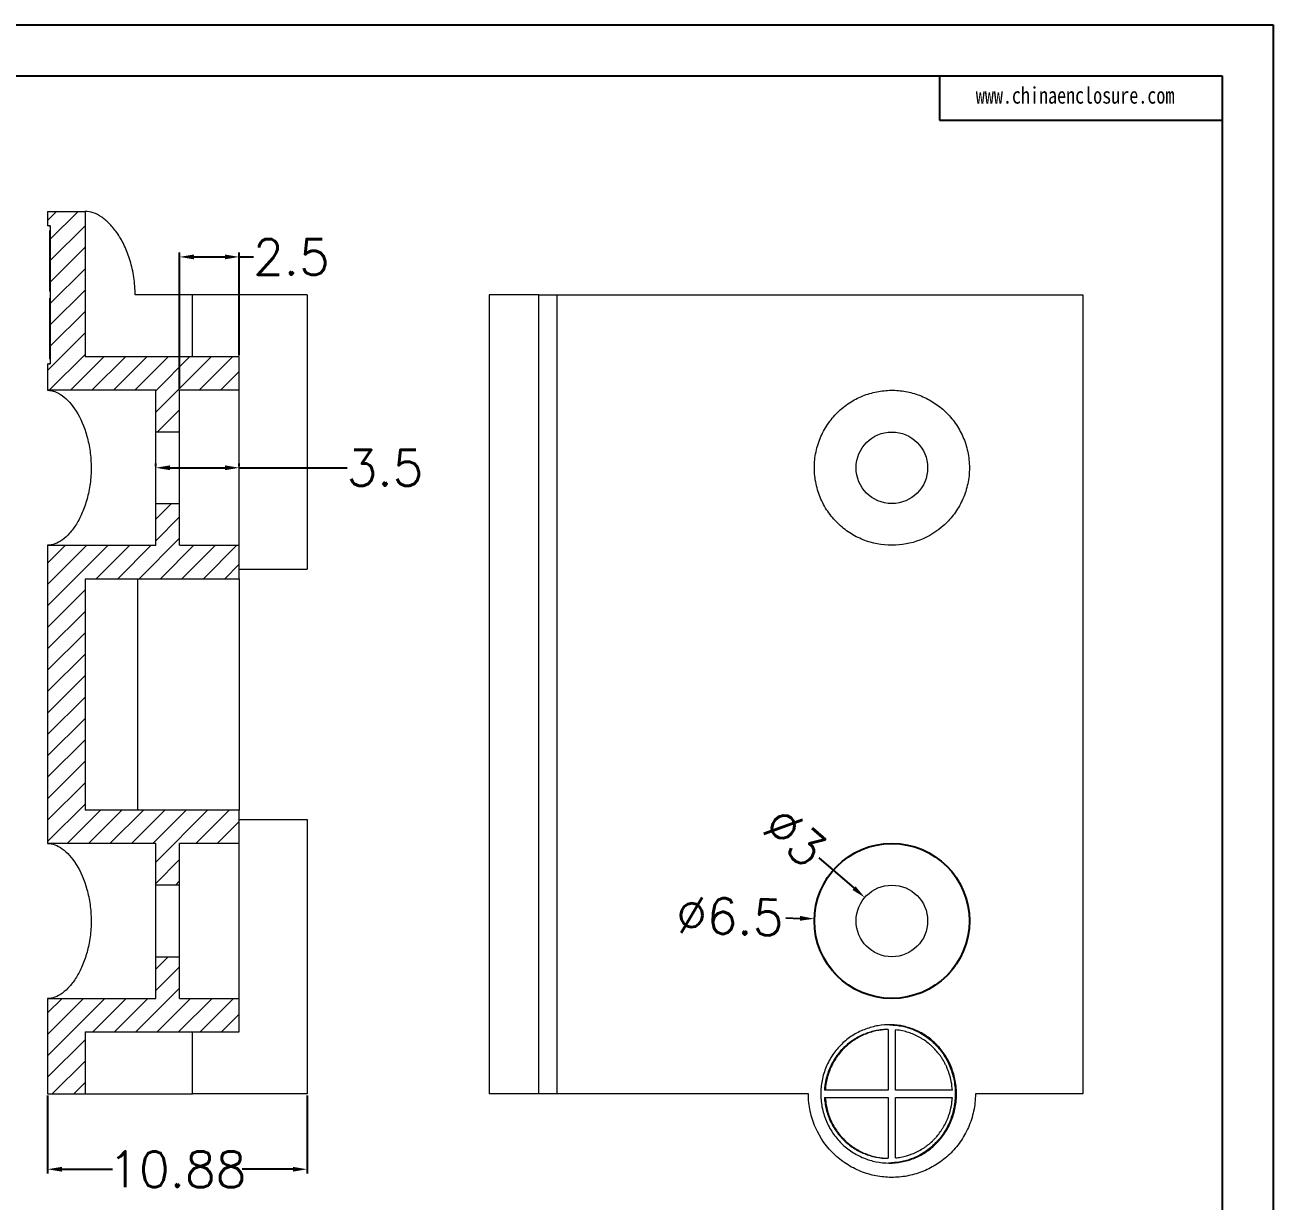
# Model space of a CAD drawing. Header units: inches. Extents: x 3010 to 3809, y 1126 to 1333.
# Drawn here: x 3757.1 to 3809.4, y 1166 to 1215.3 of the extents above; entities that cross this region are included whole.
import ezdxf

# ---------------------------------------------------------------- set-up
doc = ezdxf.new("R2010")
doc.units = ezdxf.units.IN
doc.header["$LTSCALE"] = 15
doc.layers.add('文字', color=81, linetype='Continuous')
doc.styles.get("Standard").update_dxf_attribs({"font": 'txt', "bigfont": 'gbcbig.shx'})
doc.styles.add('宋体', font='', dxfattribs={"width": 0.8, "height": 3.5})
doc.styles.get('宋体').set_extended_font_data('SimSun')
doc.dimstyles.new('2', dxfattribs={"dimtxt": 1.5, "dimasz": 0.6, "dimexe": 0.18, "dimexo": 0.0625, "dimgap": 0.09, "dimtad": 0, "dimdsep": 46, "dimtxsty": 'Standard', "dimcen": 0, "dimclrd": 3, "dimclre": 3, "dimadec": 0, "dimazin": 2, "dimtfac": 1, "dimtofl": 0, "dimtmove": 0, "dimatfit": 3, "dimfxl": 1, "dimtolj": 1, "dimtzin": 0, "dimarcsym": 0})
pattern_1 = [(45, (-249.94067, 34.183), (-0.44901281, 0.44901281), [])]

# ---------------------------------------------------------------- blocks, each defined once
blk = doc.blocks.new('*D288')
at = {"color": 3, "lineweight": -2}
for p, q in [((3758.022, 1170.395), (3758.022, 1167.119)), ((3768.904, 1170.395), (3768.904, 1167.119)), ((3758.622, 1167.299), (3760.748, 1167.299)), ((3768.304, 1167.299), (3766.178, 1167.299))]:
    blk.add_line(p, q, dxfattribs=at)
at = {"color": 3}
for points in [[(3758.622, 1167.399), (3758.622, 1167.199), (3758.022, 1167.299)], [(3768.304, 1167.399), (3768.304, 1167.199), (3768.904, 1167.299)]]:
    blk.add_solid(points, dxfattribs=at)
at = {"layer": 'Defpoints', "color": 0}
for p in [(3758.022, 1170.458), (3768.904, 1170.458), (3768.904, 1167.299)]:
    blk.add_point(p, dxfattribs=at)
at = {"color": 0, "insert": (3763.463, 1167.299), "char_height": 1.5, "attachment_point": 5}
blk.add_mtext('\\A1;10.88', dxfattribs=at)
blk = doc.blocks.new('*D292')
at = {"color": 3, "lineweight": -2}
blk.add_line((3790.357, 1180.359), (3791.828, 1179.083), dxfattribs=at)
at = {"color": 3}
blk.add_solid([(3791.893, 1179.159), (3791.762, 1179.008), (3792.281, 1178.69)], dxfattribs=at)
at = {"layer": 'Defpoints', "color": 0}
for p in [(3792.281, 1178.69), (3794.548, 1176.725)]:
    blk.add_point(p, dxfattribs=at)
at = {"color": 0, "insert": (3789.345, 1181.237), "char_height": 1.5, "attachment_point": 5, "rotation": 319.0678}
blk.add_mtext('\\A1;∅3', dxfattribs=at)
blk = doc.blocks.new('*D293')
at = {"color": 3, "lineweight": -2}
blk.add_line((3788.966, 1177.836), (3789.566, 1177.818), dxfattribs=at)
at = {"color": 3}
blk.add_solid([(3789.569, 1177.918), (3789.563, 1177.719), (3790.166, 1177.801)], dxfattribs=at)
at = {"layer": 'Defpoints', "color": 0}
for p in [(3790.166, 1177.801), (3796.663, 1177.614)]:
    blk.add_point(p, dxfattribs=at)
at = {"color": 0, "insert": (3786.627, 1177.903), "char_height": 1.5, "attachment_point": 5, "rotation": 358.3489}
blk.add_mtext('\\A1;∅6.5', dxfattribs=at)
blk = doc.blocks.new('*D295')
at = {"color": 3, "lineweight": -2}
for p, q in [((3763.554, 1200.02), (3763.554, 1205.728)), ((3764.154, 1205.548), (3765.454, 1205.548)), ((3766.054, 1201.42), (3766.054, 1205.728)), ((3766.054, 1205.548), (3766.654, 1205.548))]:
    blk.add_line(p, q, dxfattribs=at)
at = {"color": 3}
for points in [[(3764.154, 1205.648), (3764.154, 1205.448), (3763.554, 1205.548)], [(3765.454, 1205.648), (3765.454, 1205.448), (3766.054, 1205.548)]]:
    blk.add_solid(points, dxfattribs=at)
at = {"layer": 'Defpoints', "color": 0}
for p in [(3766.054, 1205.548), (3766.054, 1201.358), (3763.554, 1199.958)]:
    blk.add_point(p, dxfattribs=at)
at = {"color": 0, "insert": (3768.244, 1205.548), "char_height": 1.5, "attachment_point": 5}
blk.add_mtext('\\A1;2.5', dxfattribs=at)
blk = doc.blocks.new('*D296')
at = {"color": 3, "lineweight": -2}
for p, q in [((3762.554, 1196.77), (3762.554, 1196.888)), ((3763.154, 1196.708), (3765.454, 1196.708)), ((3766.054, 1196.77), (3766.054, 1196.888)), ((3766.054, 1196.708), (3770.576, 1196.708))]:
    blk.add_line(p, q, dxfattribs=at)
at = {"color": 3}
for points in [[(3763.154, 1196.808), (3763.154, 1196.608), (3762.554, 1196.708)], [(3765.454, 1196.808), (3765.454, 1196.608), (3766.054, 1196.708)]]:
    blk.add_solid(points, dxfattribs=at)
at = {"layer": 'Defpoints', "color": 0}
for p in [(3762.554, 1196.708), (3766.054, 1196.708), (3766.054, 1196.708)]:
    blk.add_point(p, dxfattribs=at)
at = {"color": 0, "insert": (3772.166, 1196.708), "char_height": 1.5, "attachment_point": 5}
blk.add_mtext('\\A1;3.5', dxfattribs=at)

msp = doc.modelspace()

# ---------------------------------------------------------------- hatches: boundary and pattern name
at = {"linetype": 'Continuous', "lineweight": 0}
h = msp.add_hatch(dxfattribs=at)
h.set_pattern_fill('ANSI31', color=4, scale=0.2, style=0)
h.set_pattern_definition(pattern_1)
edge = h.paths.add_edge_path(flags=0)
edge.add_line((3763.554, 1199.958), (3766.054, 1199.958))
edge.add_line((3766.054, 1199.958), (3766.054, 1201.358))
edge.add_line((3766.054, 1201.358), (3759.591, 1201.358))
edge.add_line((3759.591, 1201.358), (3759.591, 1207.458))
edge.add_line((3759.591, 1207.458), (3758.022, 1207.458))
edge.add_line((3758.022, 1207.458), (3758.022, 1206.856))
edge.add_spline(control_points=[(3758.022, 1206.856), (3758.032, 1206.856), (3758.042, 1206.855), (3758.052, 1206.855), (3758.063, 1206.855), (3758.073, 1206.855), (3758.083, 1206.855), (3758.1, 1206.854), (3758.117, 1206.854), (3758.133, 1206.854)], knot_values=[0, 0, 0, 0, 0.000031, 0.000031, 0.000031, 0.000062, 0.000062, 0.000062, 0.000112, 0.000112, 0.000112, 0.000112], weights=[1, 1, 1, 1, 1, 1, 1, 1, 1, 1], degree=3, periodic=0)
edge.add_line((3758.133, 1206.854), (3758.133, 1201.062))
edge.add_spline(control_points=[(3758.133, 1201.062), (3758.123, 1201.061), (3758.113, 1201.061), (3758.102, 1201.061), (3758.092, 1201.061), (3758.082, 1201.061), (3758.072, 1201.06), (3758.055, 1201.06), (3758.038, 1201.06), (3758.022, 1201.06)], knot_values=[0, 0, 0, 0, 0.000031, 0.000031, 0.000031, 0.000062, 0.000062, 0.000062, 0.000112, 0.000112, 0.000112, 0.000112], weights=[1, 1, 1, 1, 1, 1, 1, 1, 1, 1], degree=3, periodic=0)
edge.add_line((3758.022, 1201.06), (3758.022, 1199.958))
edge.add_line((3758.022, 1199.958), (3762.554, 1199.958))
edge.add_line((3762.554, 1199.958), (3762.554, 1198.208))
edge.add_line((3762.554, 1198.208), (3763.554, 1198.208))
edge.add_line((3763.554, 1198.208), (3763.554, 1199.958))
h = msp.add_hatch(dxfattribs=at)
h.set_pattern_fill('ANSI31', color=4, scale=0.2, style=0)
h.set_pattern_definition(pattern_1)
h.paths.add_polyline_path([(3766.054, 1193.458), (3763.554, 1193.458), (3763.554, 1195.208), (3762.554, 1195.208), (3762.554, 1193.458), (3758.022, 1193.458), (3758.022, 1180.958), (3762.554, 1180.958), (3762.554, 1179.208), (3763.554, 1179.208), (3763.554, 1180.958), (3766.054, 1180.958), (3766.054, 1182.358), (3759.591, 1182.358), (3759.591, 1192.058), (3766.054, 1192.058)], flags=0)
h = msp.add_hatch(dxfattribs=at)
h.set_pattern_fill('ANSI31', color=4, scale=0.2, style=0)
h.set_pattern_definition(pattern_1)
h.paths.add_polyline_path([(3759.591, 1170.458), (3759.591, 1173.058), (3766.054, 1173.058), (3766.054, 1174.458), (3763.554, 1174.458), (3763.554, 1176.208), (3762.554, 1176.208), (3762.554, 1174.458), (3758.022, 1174.458), (3758.022, 1170.458)], flags=0)

# ---------------------------------------------------------------- linework, layer by layer
for p, q in [((3682.648, 1215.273), (3809.392, 1215.273)), ((3809.392, 1215.273), (3809.392, 1125.657)), ((3685.928, 1213.14), (3807.259, 1213.14)), ((3795.404, 1213.14), (3795.404, 1211.288)), ((3807.259, 1213.14), (3807.259, 1127.79)), ((3795.404, 1211.288), (3807.259, 1211.288))]:
    msp.add_line(p, q)
at = {"color": 7, "linetype": 'Continuous', "lineweight": 15}
for p, q in [((3758.022, 1207.458), (3759.591, 1207.458)), ((3758.022, 1207.458), (3758.022, 1206.856)), ((3759.591, 1207.458), (3759.591, 1201.358)), ((3758.133, 1206.828), (3758.022, 1206.856)), ((3758.096, 1206.644), (3758.096, 1204.108)), ((3758.133, 1206.854), (3758.133, 1201.062)), ((3758.133, 1204.108), (3758.096, 1204.108)), ((3764.093, 1203.958), (3761.69, 1203.958)), ((3764.093, 1201.358), (3764.093, 1203.958)), ((3768.904, 1203.958), (3764.093, 1203.958)), ((3768.904, 1203.958), (3768.904, 1192.458)), ((3778.617, 1203.958), (3776.526, 1203.958)), ((3776.526, 1203.958), (3776.526, 1170.458)), ((3778.617, 1170.458), (3778.617, 1203.958)), ((3778.617, 1203.958), (3779.37, 1203.958)), ((3779.37, 1203.958), (3779.37, 1170.458)), ((3779.37, 1203.958), (3801.414, 1203.958)), ((3801.414, 1203.958), (3801.414, 1170.458)), ((3758.096, 1203.808), (3758.096, 1201.271)), ((3758.133, 1203.808), (3758.096, 1203.808)), ((3758.096, 1201.271), (3758.133, 1201.272)), ((3766.054, 1201.358), (3759.591, 1201.358)), ((3766.054, 1199.958), (3766.054, 1201.358)), ((3758.022, 1201.06), (3758.133, 1201.089)), ((3758.022, 1201.06), (3758.022, 1199.958)), ((3762.554, 1199.958), (3758.022, 1199.958)), ((3762.554, 1198.208), (3762.554, 1199.958)), ((3763.554, 1198.208), (3763.554, 1199.958)), ((3766.054, 1199.958), (3763.554, 1199.958)), ((3766.054, 1193.458), (3766.054, 1199.958)), ((3763.554, 1198.208), (3762.554, 1198.208)), ((3762.554, 1195.208), (3762.554, 1198.208)), ((3763.554, 1195.208), (3763.554, 1198.208)), ((3762.554, 1193.458), (3762.554, 1195.208)), ((3762.554, 1195.208), (3763.554, 1195.208)), ((3763.554, 1193.458), (3763.554, 1195.208)), ((3758.022, 1193.458), (3762.554, 1193.458)), ((3758.022, 1193.458), (3758.022, 1180.958)), ((3763.554, 1193.458), (3766.054, 1193.458)), ((3766.054, 1192.058), (3766.054, 1193.458)), ((3766.054, 1192.458), (3768.904, 1192.458)), ((3759.591, 1192.058), (3766.054, 1192.058)), ((3759.591, 1192.058), (3759.591, 1182.358)), ((3761.793, 1192.058), (3761.793, 1182.358)), ((3766.054, 1192.058), (3766.054, 1182.358)), ((3766.054, 1182.358), (3759.591, 1182.358)), ((3766.054, 1180.958), (3766.054, 1182.358)), ((3766.054, 1181.958), (3768.904, 1181.958)), ((3768.904, 1181.958), (3768.904, 1170.458)), ((3762.554, 1180.958), (3758.022, 1180.958)), ((3762.554, 1179.208), (3762.554, 1180.958)), ((3766.054, 1180.958), (3763.554, 1180.958)), ((3763.554, 1179.208), (3763.554, 1180.958)), ((3766.054, 1174.458), (3766.054, 1180.958)), ((3763.554, 1179.208), (3762.554, 1179.208)), ((3762.554, 1176.208), (3762.554, 1179.208)), ((3763.554, 1176.208), (3763.554, 1179.208)), ((3762.554, 1174.458), (3762.554, 1176.208)), ((3762.554, 1176.208), (3763.554, 1176.208)), ((3763.554, 1174.458), (3763.554, 1176.208)), ((3758.022, 1174.458), (3762.554, 1174.458)), ((3758.022, 1174.458), (3758.022, 1170.458)), ((3763.554, 1174.458), (3766.054, 1174.458)), ((3766.054, 1173.058), (3766.054, 1174.458)), ((3759.591, 1173.058), (3759.591, 1170.458)), ((3759.591, 1173.058), (3766.054, 1173.058)), ((3764.093, 1170.458), (3764.093, 1173.058)), ((3793.264, 1173.157), (3793.264, 1170.608)), ((3793.564, 1170.608), (3793.564, 1173.144)), ((3758.022, 1170.458), (3759.591, 1170.458)), ((3759.591, 1170.458), (3764.093, 1170.458)), ((3768.904, 1170.458), (3764.093, 1170.458)), ((3778.617, 1170.458), (3776.526, 1170.458)), ((3779.37, 1170.458), (3778.617, 1170.458)), ((3789.914, 1170.458), (3779.37, 1170.458)), ((3790.623, 1170.608), (3790.587, 1170.608)), ((3793.264, 1170.608), (3790.623, 1170.608)), ((3795.949, 1170.608), (3793.564, 1170.608)), ((3801.414, 1170.458), (3796.914, 1170.458)), ((3790.587, 1170.308), (3790.623, 1170.308)), ((3790.623, 1170.308), (3793.264, 1170.308)), ((3793.264, 1170.308), (3793.264, 1167.758)), ((3793.564, 1170.308), (3795.949, 1170.308)), ((3793.564, 1167.771), (3793.564, 1170.308)), ((3793.258, 1167.758), (3793.264, 1167.758))]:
    msp.add_line(p, q, dxfattribs=at)
for centre in [(3793.414, 1196.708), (3793.414, 1177.708)]:
    msp.add_circle(centre, 1.5, dxfattribs=at)
msp.add_circle((3793.414, 1177.708), 3.25)
for points, knots in [([(3761.69, 1203.958), (3761.69, 1204.208), (3761.672, 1204.453), (3761.602, 1204.931), (3761.549, 1205.166), (3761.419, 1205.602), (3761.34, 1205.808), (3761.164, 1206.186), (3761.067, 1206.356), (3760.86, 1206.665), (3760.75, 1206.802), (3760.525, 1207.037), (3760.409, 1207.135), (3760.056, 1207.376), (3759.821, 1207.458), (3759.591, 1207.458)], [0, 0, 0, 0, 0.125, 0.125, 0.25, 0.25, 0.375, 0.375, 0.5, 0.5, 0.625, 0.625, 0.75, 0.75, 1, 1, 1, 1]), ([(3758.133, 1206.854), (3758.117, 1206.854), (3758.1, 1206.854), (3758.083, 1206.855), (3758.073, 1206.855), (3758.063, 1206.855), (3758.052, 1206.855), (3758.042, 1206.855), (3758.032, 1206.856), (3758.022, 1206.856)], [0, 0, 0, 0, 0.0000500009, 0.0000500009, 0.0000500009, 0.0000807942, 0.0000807942, 0.0000807942, 0.0001115875, 0.0001115875, 0.0001115875, 0.0001115875]), ([(3758.133, 1206.643), (3758.131, 1206.643), (3758.129, 1206.643), (3758.127, 1206.643), (3758.117, 1206.644), (3758.106, 1206.644), (3758.096, 1206.644)], [0.00007486858, 0.00007486858, 0.00007486858, 0.00007486858, 0.00008097155, 0.00008097155, 0.00008097155, 0.00011194243, 0.00011194243, 0.00011194243, 0.00011194243]), ([(3758.022, 1201.06), (3758.038, 1201.06), (3758.055, 1201.06), (3758.072, 1201.06), (3758.082, 1201.061), (3758.092, 1201.061), (3758.102, 1201.061), (3758.113, 1201.061), (3758.123, 1201.061), (3758.133, 1201.062)], [0, 0, 0, 0, 0.0000500009, 0.0000500009, 0.0000500009, 0.000080794, 0.000080794, 0.000080794, 0.0001115872, 0.0001115872, 0.0001115872, 0.0001115872]), ([(3758.022, 1199.958), (3758.225, 1199.958), (3758.431, 1199.882), (3758.845, 1199.581), (3759.042, 1199.365), (3759.404, 1198.786), (3759.558, 1198.44), (3759.727, 1197.829), (3759.771, 1197.617), (3759.831, 1197.178), (3759.848, 1196.947), (3759.849, 1196.491), (3759.834, 1196.265), (3759.775, 1195.818), (3759.731, 1195.603), (3759.62, 1195.198), (3759.553, 1195.004), (3759.402, 1194.653), (3759.317, 1194.492), (3759.137, 1194.201), (3759.042, 1194.074), (3758.846, 1193.854), (3758.743, 1193.759), (3758.537, 1193.61), (3758.434, 1193.553), (3758.227, 1193.477), (3758.122, 1193.458), (3758.022, 1193.458)], [0, 0, 0, 0, 0.125, 0.125, 0.25, 0.25, 0.375, 0.375, 0.4375, 0.4375, 0.5, 0.5, 0.5625, 0.5625, 0.625, 0.625, 0.6875, 0.6875, 0.75, 0.75, 0.8125, 0.8125, 0.875, 0.875, 0.9375, 0.9375, 1, 1, 1, 1]), ([(3793.414, 1193.458), (3793.821, 1193.458), (3794.213, 1193.531), (3794.968, 1193.824), (3795.311, 1194.036), (3795.77, 1194.459), (3795.91, 1194.615), (3796.158, 1194.953), (3796.268, 1195.137), (3796.454, 1195.535), (3796.526, 1195.744), (3796.602, 1196.066), (3796.623, 1196.176), (3796.652, 1196.399), (3796.66, 1196.513), (3796.669, 1196.852), (3796.651, 1197.075), (3796.57, 1197.518), (3796.506, 1197.733), (3796.34, 1198.139), (3796.236, 1198.334), (3795.999, 1198.689), (3795.866, 1198.852), (3795.569, 1199.149), (3795.411, 1199.28), (3795.074, 1199.509), (3794.894, 1199.608), (3794.524, 1199.769), (3794.334, 1199.831), (3793.943, 1199.92), (3793.741, 1199.947), (3793.338, 1199.963), (3793.137, 1199.952), (3792.735, 1199.892), (3792.533, 1199.842), (3792.141, 1199.705), (3791.952, 1199.618), (3791.59, 1199.405), (3791.414, 1199.278), (3791.092, 1198.992), (3790.946, 1198.833), (3790.683, 1198.483), (3790.567, 1198.29), (3790.378, 1197.888), (3790.304, 1197.678), (3790.2, 1197.237), (3790.171, 1197.012), (3790.16, 1196.563), (3790.178, 1196.334), (3790.261, 1195.891), (3790.324, 1195.677), (3790.495, 1195.262), (3790.602, 1195.064), (3790.848, 1194.701), (3790.991, 1194.531), (3791.302, 1194.228), (3791.47, 1194.095), (3791.827, 1193.864), (3792.017, 1193.766), (3792.596, 1193.535), (3793.007, 1193.458), (3793.414, 1193.458)], [0, 0, 0, 0, 0.0625, 0.0625, 0.125, 0.125, 0.15625, 0.15625, 0.1875, 0.1875, 0.21875, 0.21875, 0.234375, 0.234375, 0.25, 0.25, 0.28125, 0.28125, 0.3125, 0.3125, 0.34375, 0.34375, 0.375, 0.375, 0.40625, 0.40625, 0.4375, 0.4375, 0.46875, 0.46875, 0.5, 0.5, 0.53125, 0.53125, 0.5625, 0.5625, 0.59375, 0.59375, 0.625, 0.625, 0.65625, 0.65625, 0.6875, 0.6875, 0.71875, 0.71875, 0.75, 0.75, 0.78125, 0.78125, 0.8125, 0.8125, 0.84375, 0.84375, 0.875, 0.875, 0.90625, 0.90625, 0.9375, 0.9375, 1, 1, 1, 1]), ([(3758.022, 1180.958), (3758.225, 1180.958), (3758.431, 1180.882), (3758.845, 1180.581), (3759.042, 1180.365), (3759.404, 1179.786), (3759.558, 1179.44), (3759.727, 1178.829), (3759.771, 1178.617), (3759.831, 1178.178), (3759.848, 1177.947), (3759.849, 1177.491), (3759.834, 1177.265), (3759.775, 1176.818), (3759.731, 1176.603), (3759.62, 1176.198), (3759.553, 1176.004), (3759.402, 1175.653), (3759.317, 1175.492), (3759.137, 1175.201), (3759.042, 1175.074), (3758.846, 1174.854), (3758.743, 1174.759), (3758.537, 1174.61), (3758.434, 1174.553), (3758.227, 1174.477), (3758.122, 1174.458), (3758.022, 1174.458)], [0, 0, 0, 0, 0.125, 0.125, 0.25, 0.25, 0.375, 0.375, 0.4375, 0.4375, 0.5, 0.5, 0.5625, 0.5625, 0.625, 0.625, 0.6875, 0.6875, 0.75, 0.75, 0.8125, 0.8125, 0.875, 0.875, 0.9375, 0.9375, 1, 1, 1, 1]), ([(3793.414, 1174.458), (3793.821, 1174.458), (3794.213, 1174.531), (3794.968, 1174.824), (3795.311, 1175.036), (3795.77, 1175.459), (3795.91, 1175.615), (3796.158, 1175.953), (3796.268, 1176.137), (3796.454, 1176.535), (3796.526, 1176.744), (3796.602, 1177.066), (3796.623, 1177.176), (3796.652, 1177.399), (3796.66, 1177.513), (3796.669, 1177.852), (3796.651, 1178.075), (3796.57, 1178.518), (3796.506, 1178.733), (3796.34, 1179.139), (3796.236, 1179.334), (3795.999, 1179.689), (3795.866, 1179.852), (3795.569, 1180.149), (3795.411, 1180.28), (3795.074, 1180.509), (3794.894, 1180.608), (3794.524, 1180.769), (3794.334, 1180.831), (3793.943, 1180.92), (3793.741, 1180.947), (3793.338, 1180.963), (3793.137, 1180.952), (3792.735, 1180.892), (3792.533, 1180.842), (3792.141, 1180.705), (3791.952, 1180.618), (3791.59, 1180.405), (3791.414, 1180.278), (3791.092, 1179.992), (3790.946, 1179.833), (3790.683, 1179.483), (3790.567, 1179.29), (3790.378, 1178.888), (3790.304, 1178.678), (3790.2, 1178.237), (3790.171, 1178.012), (3790.16, 1177.563), (3790.178, 1177.334), (3790.261, 1176.891), (3790.324, 1176.677), (3790.495, 1176.262), (3790.602, 1176.064), (3790.848, 1175.701), (3790.991, 1175.531), (3791.302, 1175.228), (3791.47, 1175.095), (3791.827, 1174.864), (3792.017, 1174.766), (3792.596, 1174.535), (3793.007, 1174.458), (3793.414, 1174.458)], [0, 0, 0, 0, 0.0625, 0.0625, 0.125, 0.125, 0.15625, 0.15625, 0.1875, 0.1875, 0.21875, 0.21875, 0.234375, 0.234375, 0.25, 0.25, 0.28125, 0.28125, 0.3125, 0.3125, 0.34375, 0.34375, 0.375, 0.375, 0.40625, 0.40625, 0.4375, 0.4375, 0.46875, 0.46875, 0.5, 0.5, 0.53125, 0.53125, 0.5625, 0.5625, 0.59375, 0.59375, 0.625, 0.625, 0.65625, 0.65625, 0.6875, 0.6875, 0.71875, 0.71875, 0.75, 0.75, 0.78125, 0.78125, 0.8125, 0.8125, 0.84375, 0.84375, 0.875, 0.875, 0.90625, 0.90625, 0.9375, 0.9375, 1, 1, 1, 1]), ([(3793.373, 1173.357), (3793.551, 1173.353), (3793.905, 1173.31), (3794.415, 1173.146), (3794.888, 1172.885), (3795.308, 1172.53), (3795.662, 1172.091), (3795.928, 1171.577), (3796.093, 1171.008), (3796.144, 1170.41), (3796.074, 1169.814), (3795.892, 1169.252), (3795.611, 1168.749), (3795.246, 1168.323), (3794.816, 1167.983), (3794.337, 1167.736), (3793.823, 1167.588), (3793.289, 1167.54), (3792.751, 1167.597), (3792.226, 1167.754), (3791.731, 1168.013), (3791.287, 1168.369), (3790.916, 1168.816), (3790.636, 1169.335), (3790.465, 1169.907), (3790.412, 1170.505), (3790.484, 1171.101), (3790.673, 1171.666), (3790.968, 1172.175), (3791.353, 1172.609), (3791.807, 1172.95), (3792.308, 1173.192), (3792.836, 1173.334), (3793.194, 1173.361), (3793.373, 1173.357)], [0, 0, 0, 0, 0.031239, 0.062482, 0.093721, 0.124965, 0.156218, 0.187469, 0.218735, 0.249998, 0.281262, 0.312526, 0.343778, 0.375031, 0.406275, 0.437514, 0.468756, 0.499995, 0.531234, 0.562479, 0.593722, 0.624969, 0.656222, 0.687479, 0.718736, 0.749996, 0.781257, 0.812515, 0.843772, 0.875026, 0.906273, 0.937516, 0.968761, 1, 1, 1, 1]), ([(3793.264, 1173.158), (3793.215, 1173.157), (3793.118, 1173.156), (3792.971, 1173.143), (3792.791, 1173.118), (3792.578, 1173.072), (3792.254, 1172.969), (3791.865, 1172.781), (3791.443, 1172.463), (3791.084, 1172.06), (3790.854, 1171.664), (3790.719, 1171.321), (3790.656, 1171.095), (3790.619, 1170.906), (3790.598, 1170.757), (3790.591, 1170.657), (3790.587, 1170.608)], [0, 0, 0, 0, 0.038153, 0.076204, 0.11425, 0.179387, 0.244193, 0.374055, 0.503987, 0.634015, 0.764128, 0.829485, 0.894497, 0.929787, 0.964913, 1, 1, 1, 1]), ([(3793.264, 1173.157), (3793.132, 1173.155), (3793, 1173.144), (3792.786, 1173.108), (3792.702, 1173.09), (3792.538, 1173.047), (3792.458, 1173.021), (3792.338, 1172.976), (3792.297, 1172.96), (3792.218, 1172.926), (3792.179, 1172.909), (3792.063, 1172.852), (3791.987, 1172.811), (3791.876, 1172.743), (3791.838, 1172.719), (3791.766, 1172.67), (3791.73, 1172.644), (3791.625, 1172.565), (3791.557, 1172.509), (3791.46, 1172.419), (3791.427, 1172.388), (3791.365, 1172.324), (3791.334, 1172.291), (3791.245, 1172.191), (3791.189, 1172.121), (3791.083, 1171.975), (3791.032, 1171.898), (3790.941, 1171.741), (3790.899, 1171.66), (3790.823, 1171.493), (3790.789, 1171.407), (3790.731, 1171.232), (3790.706, 1171.143), (3790.665, 1170.963), (3790.649, 1170.87), (3790.632, 1170.722), (3790.627, 1170.665), (3790.623, 1170.608)], [0.7559886, 0.7559886, 0.7559886, 0.7559886, 0.780722, 0.780722, 0.796347, 0.796347, 0.811972, 0.811972, 0.8197845, 0.8197845, 0.827597, 0.827597, 0.843222, 0.843222, 0.8510345, 0.8510345, 0.858847, 0.858847, 0.874472, 0.874472, 0.8822845, 0.8822845, 0.890097, 0.890097, 0.905722, 0.905722, 0.921347, 0.921347, 0.936972, 0.936972, 0.952597, 0.952597, 0.968222, 0.968222, 0.983847, 0.983847, 0.9934834, 0.9934834, 0.9934834, 0.9934834]), ([(3793.264, 1173.158), (3793.264, 1173.158), (3793.264, 1173.158), (3793.264, 1173.158), (3793.264, 1173.157), (3793.264, 1173.157), (3793.264, 1173.157), (3793.264, 1173.157), (3793.264, 1173.157), (3793.264, 1173.157)], [0, 0, 0, 0, 0.0000500008, 0.0000500008, 0.0000500008, 0.0000806539, 0.0000806539, 0.0000806539, 0.000111307, 0.000111307, 0.000111307, 0.000111307]), ([(3793.329, 1173.357), (3793.506, 1173.343), (3793.86, 1173.315), (3794.368, 1173.145), (3794.84, 1172.885), (3795.19, 1172.588), (3795.435, 1172.31), (3795.601, 1172.081), (3795.744, 1171.834), (3795.864, 1171.57), (3795.959, 1171.293), (3796.027, 1171.004), (3796.067, 1170.709), (3796.077, 1170.41), (3796.057, 1170.113), (3796.009, 1169.819), (3795.932, 1169.534), (3795.829, 1169.261), (3795.701, 1169.001), (3795.551, 1168.76), (3795.379, 1168.537), (3795.126, 1168.267), (3794.768, 1167.982), (3794.29, 1167.738), (3793.785, 1167.585), (3793.437, 1167.568), (3793.267, 1167.56)], [0, 0, 0, 0, 0.062519, 0.125056, 0.187607, 0.250198, 0.28177, 0.312914, 0.344398, 0.375676, 0.407206, 0.438504, 0.470051, 0.50135, 0.532616, 0.564198, 0.595466, 0.627017, 0.65827, 0.689774, 0.720921, 0.752483, 0.815068, 0.877615, 0.94015, 1, 1, 1, 1]), ([(3795.949, 1170.608), (3795.943, 1170.728), (3795.928, 1170.849), (3795.897, 1171.014), (3795.888, 1171.058), (3795.866, 1171.147), (3795.855, 1171.192), (3795.816, 1171.323), (3795.786, 1171.41), (3795.734, 1171.538), (3795.716, 1171.578), (3795.679, 1171.659), (3795.659, 1171.7), (3795.596, 1171.818), (3795.551, 1171.895), (3795.477, 1172.008), (3795.452, 1172.043), (3795.401, 1172.113), (3795.374, 1172.148), (3795.292, 1172.25), (3795.233, 1172.315), (3795.141, 1172.408), (3795.111, 1172.437), (3795.048, 1172.495), (3795.016, 1172.523), (3794.918, 1172.604), (3794.849, 1172.656), (3794.743, 1172.728), (3794.709, 1172.75), (3794.637, 1172.794), (3794.601, 1172.815), (3794.491, 1172.875), (3794.415, 1172.912), (3794.26, 1172.978), (3794.183, 1173.007), (3794.025, 1173.058), (3793.945, 1173.079), (3793.764, 1173.119), (3793.665, 1173.134), (3793.564, 1173.144)], [0.0122887, 0.0122887, 0.0122887, 0.0122887, 0.0326669, 0.0326669, 0.0404794, 0.0404794, 0.0482919, 0.0482919, 0.0639169, 0.0639169, 0.0717294, 0.0717294, 0.0795419, 0.0795419, 0.0951669, 0.0951669, 0.1029794, 0.1029794, 0.1107919, 0.1107919, 0.1264169, 0.1264169, 0.1342294, 0.1342294, 0.1420419, 0.1420419, 0.1576669, 0.1576669, 0.1654794, 0.1654794, 0.1732919, 0.1732919, 0.1889169, 0.1889169, 0.2045419, 0.2045419, 0.2201669, 0.2201669, 0.2391282, 0.2391282, 0.2391282, 0.2391282]), ([(3796.914, 1170.458), (3796.914, 1170.212), (3796.889, 1169.972), (3796.79, 1169.502), (3796.715, 1169.27), (3796.527, 1168.84), (3796.412, 1168.636), (3796.148, 1168.259), (3796, 1168.089), (3795.679, 1167.779), (3795.503, 1167.641), (3795.137, 1167.403), (3794.944, 1167.302), (3794.542, 1167.137), (3794.334, 1167.074), (3793.913, 1166.987), (3793.698, 1166.962), (3793.262, 1166.954), (3793.042, 1166.971), (3792.611, 1167.044), (3792.398, 1167.101), (3791.977, 1167.258), (3791.771, 1167.359), (3791.385, 1167.597), (3791.202, 1167.735), (3790.688, 1168.213), (3790.408, 1168.602), (3790.115, 1169.265), (3790.041, 1169.494), (3789.941, 1169.966), (3789.914, 1170.212), (3789.914, 1170.458)], [0, 0, 0, 0, 0.0625, 0.0625, 0.125, 0.125, 0.1875, 0.1875, 0.25, 0.25, 0.3125, 0.3125, 0.375, 0.375, 0.4375, 0.4375, 0.5, 0.5, 0.5625, 0.5625, 0.625, 0.625, 0.6875, 0.6875, 0.75, 0.75, 0.875, 0.875, 0.9375, 0.9375, 1, 1, 1, 1]), ([(3790.587, 1170.308), (3790.59, 1170.267), (3790.595, 1170.187), (3790.61, 1170.066), (3790.639, 1169.895), (3790.693, 1169.676), (3790.817, 1169.329), (3791.035, 1168.924), (3791.382, 1168.509), (3791.796, 1168.177), (3792.256, 1167.937), (3792.745, 1167.791), (3793.086, 1167.757), (3793.259, 1167.758), (3793.264, 1167.758)], [0, 0, 0, 0, 0.028341, 0.056739, 0.085259, 0.150311, 0.215668, 0.345823, 0.475893, 0.605869, 0.735774, 0.864867, 0.995456, 1, 1, 1, 1]), ([(3790.623, 1170.308), (3790.63, 1170.187), (3790.645, 1170.066), (3790.686, 1169.855), (3790.707, 1169.766), (3790.761, 1169.589), (3790.792, 1169.503), (3790.863, 1169.331), (3790.902, 1169.25), (3790.989, 1169.089), (3791.036, 1169.011), (3791.138, 1168.86), (3791.192, 1168.789), (3791.307, 1168.652), (3791.368, 1168.586), (3791.464, 1168.492), (3791.496, 1168.462), (3791.562, 1168.404), (3791.596, 1168.375), (3791.699, 1168.293), (3791.77, 1168.241), (3791.881, 1168.168), (3791.917, 1168.146), (3791.992, 1168.102), (3792.03, 1168.081), (3792.145, 1168.021), (3792.223, 1167.985), (3792.383, 1167.92), (3792.463, 1167.892), (3792.624, 1167.844), (3792.706, 1167.824), (3792.944, 1167.777), (3793.103, 1167.76), (3793.264, 1167.758)], [0.5016199, 0.5016199, 0.5016199, 0.5016199, 0.5220192, 0.5220192, 0.5376442, 0.5376442, 0.5532692, 0.5532692, 0.5688942, 0.5688942, 0.5845192, 0.5845192, 0.6001442, 0.6001442, 0.6157692, 0.6157692, 0.6235817, 0.6235817, 0.6313942, 0.6313942, 0.6470192, 0.6470192, 0.6548317, 0.6548317, 0.6626442, 0.6626442, 0.6782692, 0.6782692, 0.6938942, 0.6938942, 0.7095192, 0.7095192, 0.7391494, 0.7391494, 0.7391494, 0.7391494]), ([(3793.564, 1167.771), (3793.639, 1167.778), (3793.713, 1167.789), (3793.951, 1167.833), (3794.11, 1167.879), (3794.343, 1167.971), (3794.42, 1168.006), (3794.569, 1168.081), (3794.642, 1168.123), (3794.748, 1168.191), (3794.784, 1168.215), (3794.854, 1168.264), (3794.888, 1168.289), (3794.988, 1168.368), (3795.053, 1168.423), (3795.145, 1168.511), (3795.177, 1168.543), (3795.237, 1168.606), (3795.266, 1168.638), (3795.351, 1168.737), (3795.405, 1168.805), (3795.48, 1168.912), (3795.505, 1168.95), (3795.553, 1169.026), (3795.576, 1169.064), (3795.642, 1169.18), (3795.682, 1169.26), (3795.737, 1169.383), (3795.754, 1169.426), (3795.787, 1169.512), (3795.802, 1169.555), (3795.845, 1169.685), (3795.869, 1169.773), (3795.898, 1169.907), (3795.907, 1169.954), (3795.923, 1170.045), (3795.929, 1170.091), (3795.941, 1170.194), (3795.946, 1170.251), (3795.949, 1170.308)], [0.2559963, 0.2559963, 0.2559963, 0.2559963, 0.2700986, 0.2700986, 0.3013486, 0.3013486, 0.3169736, 0.3169736, 0.3325986, 0.3325986, 0.3404111, 0.3404111, 0.3482236, 0.3482236, 0.3638486, 0.3638486, 0.3716611, 0.3716611, 0.3794736, 0.3794736, 0.3950986, 0.3950986, 0.4029111, 0.4029111, 0.4107236, 0.4107236, 0.4263486, 0.4263486, 0.4341611, 0.4341611, 0.4419736, 0.4419736, 0.4575986, 0.4575986, 0.4654111, 0.4654111, 0.4732236, 0.4732236, 0.4828523, 0.4828523, 0.4828523, 0.4828523])]:
    msp.add_open_spline(points, degree=3, knots=knots, dxfattribs=at)
msp.add_open_spline([(3793.264, 1167.758), (3793.264, 1167.758), (3793.264, 1167.758), (3793.264, 1167.758)], degree=3, dxfattribs=at)

# ---------------------------------------------------------------- texts
at = {"layer": '文字', "color": 0, "insert": (3796.932, 1212.671), "char_height": 0.69544, "width": 12.2182, "attachment_point": 1, "style": '宋体'}
msp.add_mtext('www.chinaenclosure.com', dxfattribs=at)

# ---------------------------------------------------------------- dimensions: what is measured, and where the dimension line sits
for base, p1, p2, picture, middle in [((3766.054, 1205.548), (3763.554, 1199.958), (3766.054, 1201.358), '*D295', (3768.244, 1205.548)), ((3768.904, 1167.299), (3758.022, 1170.458), (3768.904, 1170.458), '*D288', (3763.463, 1167.299))]:
    dim = msp.add_linear_dim(base=base, p1=p1, p2=p2, dimstyle='2')
    dim.commit()
    dim.dimension.update_dxf_attribs({"geometry": picture, "text_midpoint": middle})
dim = msp.add_linear_dim(base=(3766.054, 1196.708), p1=(3762.554, 1196.708), p2=(3766.054, 1196.708), dimstyle='2')
dim.commit()
dim.dimension.update_dxf_attribs({"geometry": '*D296', "text_midpoint": (3772.166, 1196.708), "dimtype": 160})
dim = msp.add_diameter_dim_2p(p1=(3794.548, 1176.725), p2=(3792.281, 1178.69), dimstyle='2')
dim.commit()
dim.dimension.update_dxf_attribs({"geometry": '*D292', "text_midpoint": (3789.345, 1181.237), "dimtype": 163})
dim = msp.add_diameter_dim_2p(p1=(3796.663, 1177.614), p2=(3790.166, 1177.801), dimstyle='2')
dim.commit()
dim.dimension.update_dxf_attribs({"geometry": '*D293', "text_midpoint": (3786.627, 1177.903)})

doc.saveas('drawing.dxf')
